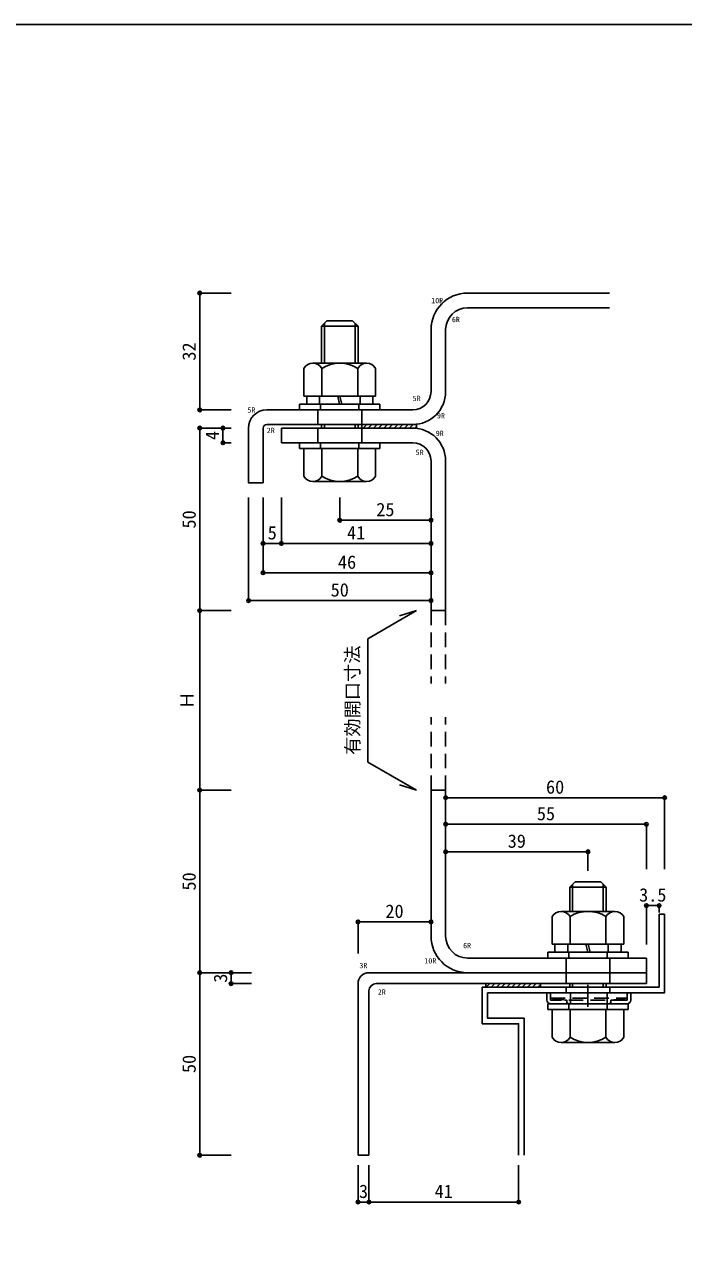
# Model space of a CAD drawing. Units: millimetres on the paper, enlarged 10 times, with parts at other scales. Extents: x -10475 to 9199, y -10092 to 10143.
# Drawn here: x 7393 to 8296, y 3634 to 5304 of the extents above; entities that cross this region are included whole.
import ezdxf
from ezdxf.enums import TextEntityAlignment as Align

# ---------------------------------------------------------------- set-up
doc = ezdxf.new("R2010")
doc.units = ezdxf.units.MM
doc.header["$LTSCALE"] = 10
doc.header["$PDMODE"] = 32
doc.header["$PDSIZE"] = 5
for name, pattern in [('CHAIN1', [8, 5, -1, 1, -1]), ('DASHED1', [1.8, 1.2, -0.6]), ('DASHED2', [3, 2, -1])]:
    doc.linetypes.add(name, pattern=pattern)
for name, color, linetype in [('0-1_SUS', 7, 'Continuous'), ('0-8_FRP寸法', 3, 'Continuous'), ('0-F_図面枠', 7, 'Continuous'), ('E-0_FRP', 4, 'Continuous'), ('E-1_SUS', 7, 'Continuous'), ('E-8_FRP寸法', 3, 'Continuous'), ('E-A_タイトル', 7, 'Continuous')]:
    doc.layers.add(name, color=color, linetype=linetype)
doc.styles.add('ＭＳ ゴシック', font='')
doc.styles.get('ＭＳ ゴシック').set_extended_font_data('MS Gothic')

msp = doc.modelspace()

# ---------------------------------------------------------------- linework, layer by layer
at = {"layer": '0-1_SUS'}
msp.add_line((7879.86, 4723.01), (7769.86, 4723.01), dxfattribs=at)
at = {"layer": '0-8_FRP寸法', "color": 7}
for p, q in [((7824.62, 4784.01), (7822.05, 4795.01)), ((7827.67, 4784.01), (7825.1, 4795.01)), ((8164.62, 4033.08), (8162.05, 4044.08)), ((8167.67, 4033.08), (8165.1, 4044.08))]:
    msp.add_line(p, q, dxfattribs=at)
at = {"layer": '0-F_図面枠'}
msp.add_lwpolyline([(9198.81, 5304.1), (5198.81, 5304.1), (5198.81, 2544.1)], dxfattribs=at)
at = {"layer": 'E-0_FRP'}
for p, q in [((7999.86, 4936.01), (8194.4, 4936.01)), ((7999.86, 4916.01), (8194.4, 4916.01)), ((7949.86, 4801.01), (7949.86, 4886.01)), ((7969.86, 4801.01), (7969.86, 4886.01)), ((7724.86, 4776.01), (7824.86, 4776.01)), ((7794.86, 4776.01), (7794.86, 4756.01)), ((7924.86, 4776.01), (7824.86, 4776.01)), ((7854.86, 4776.01), (7854.86, 4756.01)), ((7719.86, 4751.01), (7719.86, 4676.01)), ((7924.86, 4756.01), (7724.86, 4756.01)), ((7744.86, 4751.01), (7744.86, 4731.01)), ((7924.86, 4751.01), (7744.86, 4751.01)), ((7794.86, 4751.01), (7794.86, 4731.01)), ((7803.86, 4756.01), (7803.86, 4751.01)), ((7845.86, 4751.01), (7845.86, 4756.01)), ((7854.86, 4751.01), (7854.86, 4756.01)), ((7854.86, 4751.01), (7854.86, 4756.01)), ((7929.86, 4756.01), (7854.86, 4756.01)), ((7854.86, 4751.01), (7854.86, 4731.01)), ((7929.86, 4751.01), (7854.86, 4751.01)), ((7929.86, 4751.01), (7854.86, 4751.01)), ((7929.86, 4756.01), (7929.86, 4751.01)), ((7824.86, 4731.01), (7744.86, 4731.01)), ((7924.86, 4731.01), (7824.86, 4731.01)), ((7949.86, 4706.01), (7949.86, 4501.01)), ((7969.86, 4706.01), (7969.86, 4501.01)), ((7969.86, 4501.01), (7949.86, 4501.01)), ((7949.86, 4055.08), (7949.86, 4255.08)), ((7949.86, 4255.08), (7969.86, 4255.08)), ((7969.86, 4055.08), (7969.86, 4255.08)), ((8143.86, 4126.08), (8143.86, 4089.08)), ((8185.86, 4089.08), (8185.86, 4126.08)), ((7999.86, 4025.08), (8244.86, 4025.08)), ((8134.86, 3990.08), (8134.86, 4025.08)), ((8194.86, 3990.08), (8194.86, 4025.08)), ((8244.86, 3990.08), (8244.86, 4025.08)), ((7864.86, 4005.08), (7999.86, 4005.08)), ((7999.86, 4005.08), (8244.86, 4005.08)), ((7849.86, 3990.08), (7849.86, 3755.08)), ((7864.86, 3980.08), (7864.86, 3755.08)), ((7874.86, 3990.08), (8134.86, 3990.08)), ((8024.86, 3990.08), (8024.86, 3985.08)), ((8024.86, 3985.08), (8099.86, 3985.08)), ((8024.86, 3985.08), (8099.86, 3985.08)), ((8099.86, 3985.08), (8099.86, 3990.08)), ((8099.86, 3985.08), (8099.86, 3990.08)), ((8143.86, 3990.08), (8143.86, 3985.08)), ((8185.86, 3985.08), (8185.86, 3990.08)), ((8194.86, 3990.08), (8244.86, 3990.08)), ((7864.86, 3755.08), (7849.86, 3755.08))]:
    msp.add_line(p, q, dxfattribs=at)
at = {"layer": 'E-0_FRP', "color": 7}
for p, q in [((7799.86, 4756.01), (7799.86, 4751.16)), ((7849.86, 4751.01), (7849.86, 4756.01)), ((8189.86, 4122.08), (8182.36, 4129.58)), ((8139.86, 4122.08), (8189.86, 4122.08)), ((8139.86, 4122.08), (8139.86, 4089.08)), ((8189.86, 4089.08), (8189.86, 4122.08)), ((8115.79, 4044.08), (8115.79, 4082)), ((8201.67, 4089.08), (8128.05, 4089.08)), ((8140.32, 4044.08), (8140.32, 4082)), ((8189.4, 4044.08), (8189.4, 4082)), ((8213.94, 4044.08), (8213.94, 4082)), ((8213.94, 4044.08), (8115.79, 4044.08)), ((8119.61, 4044.08), (8119.61, 4033.08)), ((8119.61, 4044.08), (8164.86, 4044.08)), ((8163.66, 4044.08), (8120.18, 4044.08)), ((8137.11, 4044.08), (8137.11, 4033.08)), ((8165.83, 4044.08), (8210.11, 4044.08)), ((8212.18, 4044.08), (8174.4, 4044.08)), ((8192.61, 4044.08), (8192.61, 4033.08)), ((8210.11, 4044.08), (8210.11, 4033.08)), ((8109.86, 4033.08), (8219.86, 4033.08)), ((8109.86, 4033.08), (8109.86, 4025.08)), ((8119.61, 4033.08), (8163.89, 4033.08)), ((8157.96, 4033.08), (8120.18, 4033.08)), ((8138.61, 4033.08), (8138.61, 4025.08)), ((8164.86, 4033.08), (8210.11, 4033.08)), ((8191.11, 4033.08), (8191.11, 4025.08)), ((8219.86, 4025.08), (8219.86, 4033.08)), ((8219.86, 4025.08), (8109.86, 4025.08)), ((8108.48, 3977.58), (8223.48, 3977.58)), ((8108.48, 3967.58), (8108.48, 3977.58)), ((8139.86, 3990.08), (8139.86, 3985.08)), ((8189.86, 3985.08), (8189.86, 3990.08)), ((8223.48, 3977.58), (8223.48, 3967.58)), ((8109.86, 3962.58), (8109.86, 3954.58)), ((8109.86, 3962.58), (8219.86, 3962.58)), ((8218.48, 3962.58), (8113.48, 3962.58)), ((8138.61, 3962.58), (8138.61, 3954.58)), ((8191.11, 3962.58), (8191.11, 3954.58)), ((8219.86, 3954.58), (8219.86, 3962.58)), ((8219.86, 3954.58), (8109.86, 3954.58)), ((8213.94, 3954.58), (8115.79, 3954.58)), ((8115.79, 3954.58), (8115.79, 3916.66)), ((8140.32, 3954.58), (8140.32, 3916.66)), ((8189.4, 3954.58), (8189.4, 3916.66)), ((8213.94, 3954.58), (8213.94, 3916.66))]:
    msp.add_line(p, q, dxfattribs=at)
at = {"layer": 'E-0_FRP', "linetype": 'DASHED1'}
for p, q in [((7856.82, 4751.01), (7861.82, 4756.01)), ((7863.89, 4751.01), (7868.89, 4756.01)), ((7870.96, 4751.01), (7875.96, 4756.01)), ((7878.03, 4751.01), (7883.03, 4756.01)), ((7885.1, 4751.01), (7890.1, 4756.01)), ((7892.17, 4751.01), (7897.17, 4756.01)), ((7899.24, 4751.01), (7904.24, 4756.01)), ((7906.31, 4751.01), (7911.31, 4756.01)), ((7913.38, 4751.01), (7918.38, 4756.01)), ((7920.46, 4751.01), (7925.46, 4756.01)), ((7927.53, 4751.01), (7929.86, 4753.34)), ((7927.53, 4751.01), (7929.86, 4753.34)), ((8025.26, 3985.08), (8030.26, 3990.08)), ((8032.33, 3985.08), (8037.33, 3990.08)), ((8039.4, 3985.08), (8044.4, 3990.08)), ((8046.47, 3985.08), (8051.47, 3990.08)), ((8053.54, 3985.08), (8058.54, 3990.08)), ((8060.62, 3985.08), (8065.62, 3990.08)), ((8067.69, 3985.08), (8072.69, 3990.08)), ((8074.76, 3985.08), (8079.76, 3990.08)), ((8081.83, 3985.08), (8086.83, 3990.08)), ((8088.9, 3985.08), (8093.9, 3990.08)), ((8095.97, 3985.08), (8099.86, 3988.97))]:
    msp.add_line(p, q, dxfattribs=at)
at = {"layer": 'E-0_FRP', "color": 2}
for p, q in [((7929.86, 4501.01), (7863.15, 4462.49)), ((7929.86, 4501.01), (7906.85, 4493.75)), ((7863.15, 4462.49), (7863.15, 4293.6)), ((7929.86, 4255.08), (7863.15, 4293.6)), ((7929.86, 4255.08), (7906.85, 4262.34))]:
    msp.add_line(p, q, dxfattribs=at)
at = {"layer": 'E-0_FRP', "linetype": 'DASHED2'}
for p, q in [((7949.86, 4501.01), (7949.86, 4401.01)), ((7969.86, 4501.01), (7969.86, 4401.01)), ((7949.86, 4255.08), (7949.86, 4355.08)), ((7969.86, 4255.08), (7969.86, 4355.08)), ((8113.48, 3977.58), (8113.48, 3975.08)), ((8140.73, 3962.58), (8140.73, 3977.58)), ((8191.23, 3962.58), (8191.23, 3977.58)), ((8218.48, 3975.08), (8218.48, 3977.58)), ((8113.48, 3970.08), (8218.48, 3970.08)), ((8135.98, 3967.58), (8113.48, 3970.08)), ((8135.98, 3965.08), (8135.98, 3967.58)), ((8195.98, 3967.58), (8218.48, 3970.08)), ((8195.98, 3965.08), (8195.98, 3967.58))]:
    msp.add_line(p, q, dxfattribs=at)
at = {"layer": 'E-0_FRP', "color": 7, "linetype": 'DASHED2'}
for p, q in [((8113.48, 3975.08), (8113.48, 3967.58)), ((8218.48, 3967.58), (8218.48, 3975.08)), ((8218.48, 3967.58), (8113.48, 3967.58)), ((8135.98, 3962.58), (8135.98, 3965.08)), ((8195.98, 3962.58), (8195.98, 3965.08))]:
    msp.add_line(p, q, dxfattribs=at)
at = {"layer": 'E-0_FRP', "color": 2, "linetype": 'CHAIN1'}
msp.add_line((8164.86, 3958.27), (8164.86, 3988.45), dxfattribs=at)
at = {"layer": 'E-0_FRP'}
for points in [[(7699.86, 4751.01), (7699.86, 4676.01), (7719.86, 4676.01)], [(8099.86, 3990.08), (8024.86, 3990.08), (8024.86, 3985.08)], [(8134.86, 3990.08), (8185.86, 3990.08), (8194.86, 3990.08)]]:
    msp.add_lwpolyline(points, dxfattribs=at)
at = {"layer": 'E-0_FRP', "color": 7}
for points in [[(8182.36, 4129.58), (8147.36, 4129.58), (8139.86, 4122.08)], [(8201.67, 3909.58), (8128.05, 3909.58), (8201.67, 3909.58)]]:
    msp.add_lwpolyline(points, dxfattribs=at)
at = {"layer": 'E-0_FRP'}
for centre, radius, start, end in [((7999.86, 4886.01), 50, 90, 180), ((7999.86, 4886.01), 30, 90, 180), ((7924.86, 4801.01), 25, 270, 0), ((7924.86, 4801.01), 45, 270, 0), ((7724.86, 4751.01), 25, 90, 180), ((7724.86, 4751.01), 5, 90, 180), ((7924.86, 4706.01), 45, 0, 90), ((7924.86, 4706.01), 25, 0, 90), ((7999.86, 4055.08), 50, 180, 270), ((7999.86, 4055.08), 30, 180, 270), ((7864.86, 3990.08), 15, 90, 180), ((7874.86, 3980.08), 10, 90, 180), ((7874.86, 3980.08), 10, 90, 180)]:
    msp.add_arc(centre, radius, start, end, dxfattribs=at)
at = {"layer": 'E-0_FRP', "color": 7}
for centre, radius, start, end in [((8128.05, 4074.91), 14.17, 29.99985, 149.99985), ((8164.86, 4043.04), 46.04, 57.79585, 122.2043), ((8201.67, 4074.91), 14.17, 29.99985, 149.99985), ((8113.48, 3967.58), 5, 180, 270), ((8218.48, 3967.58), 5, 270, 0), ((8128.05, 3923.75), 14.17, 210.00015, 330.00015), ((8164.86, 3955.62), 46.04, 237.7957, 302.20415), ((8201.67, 3923.75), 14.17, 210.00015, 330.00015)]:
    msp.add_arc(centre, radius, start, end, dxfattribs=at)
at = {"layer": 'E-0_FRP', "color": 7, "linetype": 'DASHED2'}
for centre, start, end in [((8110.98, 3975.08), 0, 90), ((8220.98, 3975.08), 90, 180), ((8133.48, 3965.08), 0, 90), ((8198.48, 3965.08), 90, 180)]:
    msp.add_arc(centre, 2.5, start, end, dxfattribs=at)
at = {"layer": 'E-0_FRP', "linetype": 'DASHED2'}
for centre, start, end in [((8138.48, 3965.08), 180, 270), ((8193.48, 3965.08), 270, 0)]:
    msp.add_arc(centre, 2.5, start, end, dxfattribs=at)
at = {"layer": 'E-1_SUS'}
for p, q in [((8262.36, 3985.08), (8262.36, 4085.08)), ((8262.36, 4085.08), (8269.86, 4085.08)), ((8019.86, 3985.08), (8019.86, 3935.08)), ((8019.86, 3985.08), (8262.36, 3985.08)), ((8027.36, 3977.58), (8134.86, 3977.58)), ((8134.86, 3985.08), (8134.86, 3977.58)), ((8134.86, 3977.58), (8194.86, 3977.58)), ((8194.86, 3985.08), (8194.86, 3977.58)), ((8077.36, 3942.58), (8077.36, 3755.08))]:
    msp.add_line(p, q, dxfattribs=at)
for points in [[(8194.86, 3977.58), (8269.86, 3977.58), (8269.86, 4085.08)], [(8027.36, 3977.58), (8027.36, 3942.58), (8077.36, 3942.58)], [(8019.86, 3935.08), (8069.86, 3935.08), (8069.86, 3755.08)]]:
    msp.add_lwpolyline(points, dxfattribs=at)
at = {"layer": 'E-8_FRP寸法', "color": 4}
for p, q in [((7633.06, 4936.01), (7633.06, 4776.01)), ((7633.06, 4751.01), (7633.06, 4501.01)), ((7664.89, 4751.01), (7664.89, 4731.01)), ((7824.86, 4624.91), (7949.86, 4624.91)), ((7744.86, 4593.04), (7719.86, 4593.04)), ((7744.86, 4593.04), (7949.86, 4593.04)), ((7719.86, 4552.84), (7949.86, 4552.84)), ((7699.86, 4514.83), (7949.86, 4514.83)), ((7633.06, 4501.01), (7633.06, 4255.08)), ((7633.06, 4255.08), (7633.06, 4005.08)), ((7969.86, 4244.79), (8269.86, 4244.79)), ((7969.86, 4208.39), (8244.86, 4208.39)), ((7969.86, 4170.7), (8164.86, 4170.7)), ((8244.86, 4096.96), (8262.36, 4096.96)), ((7849.86, 4074.61), (7949.86, 4074.61)), ((7633.06, 4005.08), (7633.06, 3755.08)), ((7676.07, 4005.08), (7676.07, 3990.08)), ((7849.86, 3690.93), (7864.86, 3690.93)), ((7864.86, 3690.93), (8069.86, 3690.93))]:
    msp.add_line(p, q, dxfattribs=at)
at = {"layer": 'E-8_FRP寸法'}
for p, q in [((7633.06, 4936.01), (7676.07, 4936.01)), ((7633.06, 4776.01), (7676.07, 4776.01)), ((7633.06, 4751.01), (7676.07, 4751.01)), ((7664.89, 4751.01), (7676.07, 4751.01)), ((7664.89, 4731.01), (7676.07, 4731.01)), ((7699.86, 4514.83), (7699.86, 4655.87)), ((7719.86, 4552.84), (7719.86, 4655.87)), ((7744.86, 4593.04), (7744.86, 4655.87)), ((7824.86, 4624.91), (7824.86, 4655.87)), ((7949.86, 4624.91), (7949.86, 4655.87)), ((7949.86, 4579.39), (7949.86, 4655.87)), ((7949.86, 4539.18), (7949.86, 4655.87)), ((7949.86, 4514.83), (7949.86, 4655.87)), ((7633.06, 4501.01), (7676.07, 4501.01)), ((7633.06, 4255.08), (7676.07, 4255.08)), ((7969.86, 4244.79), (7969.86, 4146.66)), ((8269.86, 4244.79), (8269.86, 4146.66)), ((7969.86, 4208.39), (7969.86, 4146.66)), ((8244.86, 4208.39), (8244.86, 4146.66)), ((7969.86, 4170.7), (7969.86, 4144.71)), ((8164.86, 4170.7), (8164.86, 4144.71)), ((8244.86, 4096.96), (8244.86, 4043.48)), ((8262.36, 4096.96), (8262.36, 4087.6)), ((7849.86, 4074.61), (7849.86, 4031.46)), ((7633.06, 4005.08), (7676.07, 4005.08)), ((7633.06, 4005.08), (7676.07, 4005.08)), ((7676.07, 4005.08), (7704.17, 4005.08)), ((7676.07, 3990.08), (7704.17, 3990.08)), ((7633.06, 3755.08), (7676.07, 3755.08)), ((7849.86, 3690.93), (7849.86, 3741.5)), ((7864.86, 3690.93), (7864.86, 3741.5)), ((8069.86, 3690.93), (8069.86, 3741.5))]:
    msp.add_line(p, q, dxfattribs=at)
at = {"layer": 'E-8_FRP寸法', "color": 6}
for p in [(7633.06, 4936.01), (7633.06, 4776.01), (7633.06, 4751.01), (7664.89, 4751.01), (7664.89, 4731.01), (7824.86, 4624.91), (7949.86, 4624.91), (7719.86, 4593.04), (7744.86, 4593.04), (7949.86, 4593.04), (7719.86, 4552.84), (7949.86, 4552.84), (7699.86, 4514.83), (7949.86, 4514.83), (7633.06, 4501.01), (7633.06, 4255.08), (7969.86, 4244.79), (8269.86, 4244.79), (7969.86, 4208.39), (8244.86, 4208.39), (7969.86, 4170.7), (8164.86, 4170.7), (8244.86, 4096.96), (8262.36, 4096.96), (7849.86, 4074.61), (7949.86, 4074.61), (7633.06, 4005.08), (7676.07, 4005.08), (7676.07, 3990.08), (7633.06, 3755.08), (7849.86, 3690.93), (7864.86, 3690.93), (8069.86, 3690.93)]:
    msp.add_point(p, dxfattribs=at)
at = {"layer": 'E-A_タイトル', "color": 4}
for p, q in [((7803.86, 4894.51), (7803.86, 4840.01)), ((7845.86, 4840.01), (7845.86, 4894.51))]:
    msp.add_line(p, q, dxfattribs=at)
at = {"layer": 'E-A_タイトル'}
for p, q in [((7849.86, 4890.51), (7842.36, 4898.01)), ((7799.86, 4890.51), (7849.86, 4890.51)), ((7799.86, 4890.51), (7799.86, 4840.01)), ((7849.86, 4840.01), (7849.86, 4890.51)), ((7775.79, 4795.01), (7775.79, 4832.93)), ((7861.67, 4840.01), (7788.05, 4840.01)), ((7800.32, 4795.01), (7800.32, 4832.93)), ((7849.4, 4795.01), (7849.4, 4832.93)), ((7873.94, 4795.01), (7873.94, 4832.93)), ((7873.94, 4795.01), (7775.79, 4795.01)), ((7779.61, 4795.01), (7779.61, 4784.01)), ((7779.61, 4795.01), (7824.86, 4795.01)), ((7823.66, 4795.01), (7780.18, 4795.01)), ((7797.11, 4795.01), (7797.11, 4784.01)), ((7825.83, 4795.01), (7870.11, 4795.01)), ((7872.18, 4795.01), (7834.4, 4795.01)), ((7852.61, 4795.01), (7852.61, 4784.01)), ((7870.11, 4795.01), (7870.11, 4784.01)), ((7769.86, 4784.01), (7879.86, 4784.01)), ((7769.86, 4784.01), (7769.86, 4776.01)), ((7779.61, 4784.01), (7823.89, 4784.01)), ((7817.96, 4784.01), (7780.18, 4784.01)), ((7798.61, 4784.01), (7798.61, 4776.01)), ((7824.86, 4784.01), (7870.11, 4784.01)), ((7851.11, 4784.01), (7851.11, 4776.01)), ((7879.86, 4776.01), (7879.86, 4784.01)), ((7879.86, 4776.01), (7769.86, 4776.01)), ((7769.86, 4731.01), (7769.86, 4723.01)), ((7769.86, 4731.01), (7879.86, 4731.01)), ((7798.61, 4731.01), (7798.61, 4723.01)), ((7851.11, 4731.01), (7851.11, 4723.01)), ((7879.86, 4723.01), (7879.86, 4731.01)), ((7873.94, 4723.01), (7775.79, 4723.01)), ((7775.79, 4723.01), (7775.79, 4685.09)), ((7800.32, 4723.01), (7800.32, 4685.09)), ((7872.18, 4723.01), (7834.4, 4723.01)), ((7849.4, 4723.01), (7849.4, 4685.09)), ((7873.94, 4723.01), (7873.94, 4685.09))]:
    msp.add_line(p, q, dxfattribs=at)
for points in [[(7842.36, 4898.01), (7807.36, 4898.01), (7799.86, 4890.51)], [(7861.67, 4678.01), (7788.05, 4678.01), (7861.67, 4678.01)]]:
    msp.add_lwpolyline(points, dxfattribs=at)
for centre, radius, start, end in [((7788.05, 4825.84), 14.17, 29.99985, 149.99985), ((7824.86, 4793.97), 46.04, 57.79585, 122.2043), ((7861.67, 4825.84), 14.17, 29.99985, 149.99985), ((7788.05, 4692.18), 14.17, 210.00015, 330.00015), ((7824.86, 4724.05), 46.04, 237.7957, 302.20415), ((7861.67, 4692.18), 14.17, 210.00015, 330.00015)]:
    msp.add_arc(centre, radius, start, end, dxfattribs=at)

# ---------------------------------------------------------------- texts
at = {"layer": 'E-0_FRP', "color": 3, "style": 'ＭＳ ゴシック'}
msp.add_text('有効開口寸法', height=18.33, rotation=90, dxfattribs=at).set_placement((7856.88, 4303.35), align=Align.BOTTOM_LEFT)
at = {"layer": 'E-8_FRP寸法', "color": 6, "style": 'ＭＳ ゴシック'}
for s, p in [('10R', (7950.12, 4919.92)), ('6R', (7978.49, 4894.01)), ('5R', (7924.67, 4785.93)), ('5R', (7698.41, 4770.01)), ('9R', (7957.98, 4762.22)), ('2R', (7724.86, 4742.06)), ('9R', (7956.3, 4738.01)), ('5R', (7928.8, 4711.98)), ('6R', (7993.79, 4036.3)), ('3R', (7851.73, 4008.99)), ('10R', (7940.69, 4015.51)), ('2R', (7877.01, 3972.71))]:
    msp.add_text(s, height=7.331, dxfattribs=at).set_placement(p, align=Align.BOTTOM_LEFT)
at = {"layer": 'E-8_FRP寸法', "style": 'ＭＳ ゴシック'}
for s, p in [('32', (7633.06, 4843.51)), ('4', (7664.89, 4734.76)), ('50', (7633.06, 4613.51)), ('Ｈ', (7630.31, 4365.58)), ('50', (7633.06, 4117.58)), ('3', (7676.07, 3991.33)), ('50', (7633.06, 3867.58))]:
    msp.add_text(s, height=18.33, rotation=90, dxfattribs=at).set_placement(p, align=Align.BOTTOM_LEFT)
for s, p in [('25', (7874.86, 4624.91)), ('5', (7726.11, 4593.04)), ('41', (7834.86, 4593.04)), ('46', (7822.36, 4552.84)), ('50', (7812.36, 4514.83)), ('60', (8107.36, 4244.79)), ('55', (8094.86, 4208.39)), ('39', (8054.86, 4170.7)), ('3.5', (8234.86, 4096.96)), ('20', (7887.36, 4074.61)), ('3', (7851.11, 3690.93)), ('41', (7954.86, 3690.93))]:
    msp.add_text(s, height=18.33, dxfattribs=at).set_placement(p, align=Align.BOTTOM_LEFT)

doc.saveas('drawing.dxf')
